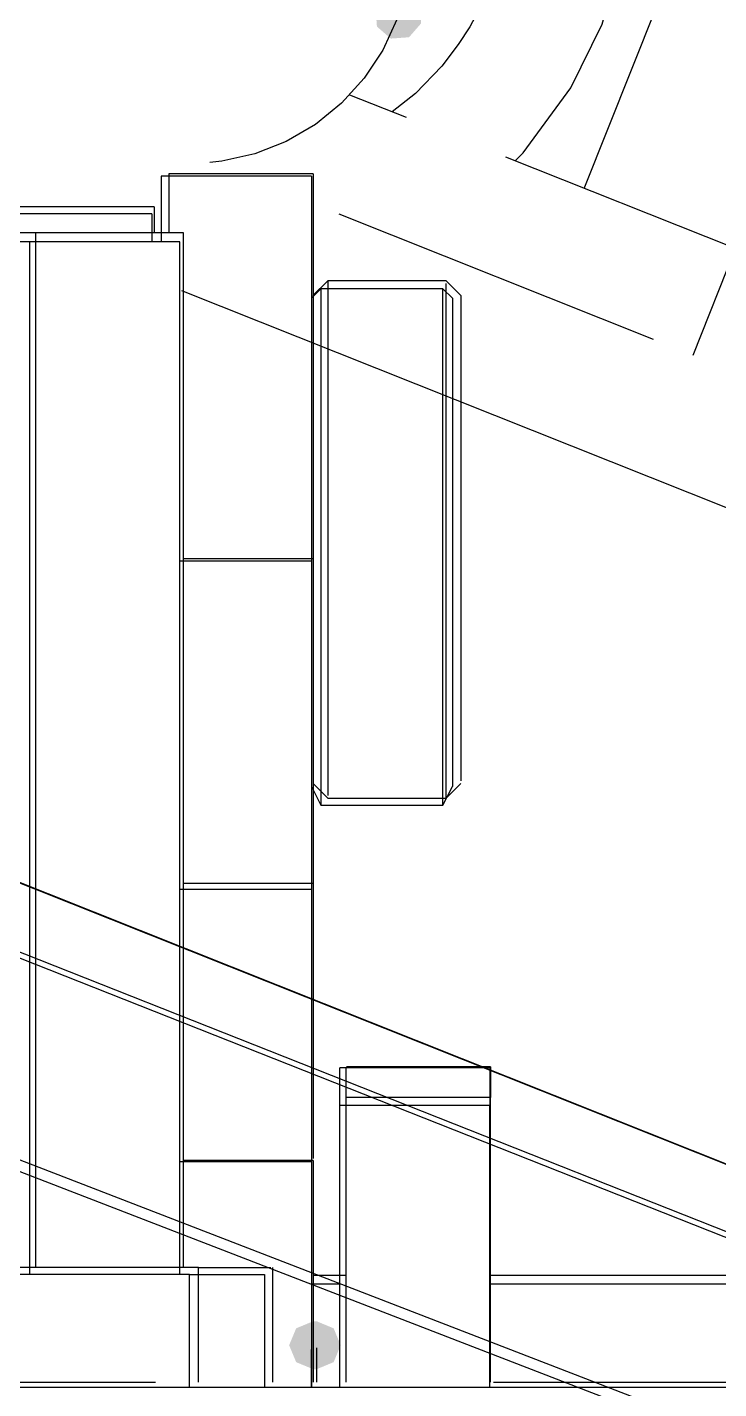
# Model space of a CAD drawing. Extents: x 3 to 592, y 5 to 207.
# Drawn here: x 81.41 to 84.01, y 50.23 to 55.35 of the extents above; entities that cross this region are included whole.
import ezdxf

# ---------------------------------------------------------------- set-up
doc = ezdxf.new("R2010")
doc.units = 0
doc.layers.get('0').update_dxf_attribs({"linetype": 'CONTINUOUS'})

msp = doc.modelspace()

# ---------------------------------------------------------------- hatches: boundary and pattern name
h = msp.add_hatch(color=7)
h.dxf.hatch_style = 2
h.paths.add_polyline_path([(82.890894, 55.360557), (82.845734, 55.30864), (82.777105, 55.303662), (82.725189, 55.348822), (82.72021, 55.417451), (82.766429, 55.472543), (82.835058, 55.477521), (82.886974, 55.432361)])
h = msp.add_hatch(color=7)
h.dxf.hatch_style = 2
h.paths.add_polyline_path([(82.890894, 55.360557), (82.845734, 55.30864), (82.777105, 55.303662), (82.725189, 55.348822), (82.72021, 55.417451), (82.766429, 55.472543), (82.835058, 55.477521), (82.886974, 55.432361)])
h = msp.add_hatch(color=7)
h.dxf.hatch_style = 2
h.paths.add_polyline_path([(82.90049, 55.384687), (82.85533, 55.33277), (82.7867, 55.327792), (82.734784, 55.372952), (82.729806, 55.441581), (82.776024, 55.496673), (82.844653, 55.501651), (82.89657, 55.456491)])
h = msp.add_hatch(color=7)
h.dxf.hatch_style = 2
h.paths.add_polyline_path([(82.90049, 55.384687), (82.85533, 55.33277), (82.7867, 55.327792), (82.734784, 55.372952), (82.729806, 55.441581), (82.776024, 55.496673), (82.844653, 55.501651), (82.89657, 55.456491)])
h = msp.add_hatch(color=7)
h.dxf.hatch_style = 2
h.paths.add_polyline_path([(82.499129, 50.483064), (82.562663, 50.456639), (82.589088, 50.393106), (82.562663, 50.329573), (82.499129, 50.303148), (82.485371, 50.303148), (82.421838, 50.329573), (82.395413, 50.393106), (82.421838, 50.456639), (82.485371, 50.483064)])
h = msp.add_hatch(color=7)
h.dxf.hatch_style = 2
h.paths.add_polyline_path([(82.499129, 50.483064), (82.562663, 50.456639), (82.589088, 50.393106), (82.562663, 50.329573), (82.499129, 50.303148), (82.485371, 50.303148), (82.421838, 50.329573), (82.395413, 50.393106), (82.421838, 50.456639), (82.485371, 50.483064)])
h = msp.add_hatch(color=7)
h.dxf.hatch_style = 2
h.paths.add_polyline_path([(82.499129, 50.483064), (82.562663, 50.456639), (82.589088, 50.393106), (82.562663, 50.329573), (82.499129, 50.303148), (82.485371, 50.303148), (82.421838, 50.329573), (82.395413, 50.393106), (82.421838, 50.456639), (82.485371, 50.483064)])
h = msp.add_hatch(color=7)
h.dxf.hatch_style = 2
h.paths.add_polyline_path([(82.499129, 50.483064), (82.562663, 50.456639), (82.589088, 50.393106), (82.562663, 50.329573), (82.499129, 50.303148), (82.485371, 50.303148), (82.421838, 50.329573), (82.395413, 50.393106), (82.421838, 50.456639), (82.485371, 50.483064)])

# ---------------------------------------------------------------- linework, layer by layer
at = {"color": 7}
for points in [[(83.504052, 54.740704), (84.943738, 58.353149)], [(83.504052, 54.740704), (84.943738, 58.353149)], [(83.244126, 54.844315), (83.274464, 54.874654), (83.454028, 55.118071), (83.570798, 55.358312), (83.646998, 55.630657), (83.667459, 55.786584), (83.672045, 55.951684), (83.627948, 56.279415), (83.516117, 56.590212), (83.499184, 56.617376)], [(83.244126, 54.844315), (83.274464, 54.874654), (83.454028, 55.118071), (83.570798, 55.358312), (83.646998, 55.630657), (83.667459, 55.786584), (83.672045, 55.951684), (83.627948, 56.279415), (83.516117, 56.590212), (83.499184, 56.617376)], [(83.109223, 56.401017), (83.176604, 56.245442), (83.222818, 56.019665), (83.221054, 55.786831), (83.178368, 55.582926), (83.112751, 55.419942), (83.073593, 55.347623), (83.030907, 55.280948), (82.968818, 55.200162), (82.87004, 55.097151), (82.781846, 55.028712)], [(83.109223, 56.401017), (83.176604, 56.245442), (83.222818, 56.019665), (83.221054, 55.786831), (83.178368, 55.582926), (83.112751, 55.419942), (83.073593, 55.347623), (83.030907, 55.280948), (82.968818, 55.200162), (82.87004, 55.097151), (82.781846, 55.028712)], [(82.799731, 55.375104), (82.747167, 55.260099), (82.67767, 55.154618), (82.592651, 55.060779), (82.494226, 54.981052), (82.384512, 54.917199), (82.266331, 54.870985), (82.142154, 54.843116), (82.096998, 54.837824)], [(82.799731, 55.375104), (82.747167, 55.260099), (82.67767, 55.154618), (82.592651, 55.060779), (82.494226, 54.981052), (82.384512, 54.917199), (82.266331, 54.870985), (82.142154, 54.843116), (82.096998, 54.837824)], [(82.835997, 55.006946), (82.623625, 55.091612)], [(82.835997, 55.006946), (82.623625, 55.091612)], [(84.071777, 54.514503), (83.208883, 54.858461)], [(84.071777, 54.514503), (83.208883, 54.858461)], [(82.479444, 54.786389), (81.915, 54.786389)], [(81.915, 54.786389), (81.915, 54.751111), (81.915, 54.715833), (81.915, 54.645278), (81.915, 54.574722), (81.915, 54.539444)], [(81.943575, 54.795843), (81.943575, 54.773971), (81.943575, 54.735166), (81.943575, 54.676957), (81.943575, 54.600757), (81.943575, 54.573593)], [(81.943575, 54.795843), (81.943575, 54.773971), (81.943575, 54.735166), (81.943575, 54.676957), (81.943575, 54.600757), (81.943575, 54.573593)], [(81.943575, 54.795843), (81.943575, 54.773971), (81.943575, 54.735166), (81.943575, 54.676957), (81.943575, 54.600757), (81.943575, 54.573593)], [(81.943575, 54.795843), (81.943575, 54.773971), (81.943575, 54.735166), (81.943575, 54.676957), (81.943575, 54.600757), (81.943575, 54.573593)], [(82.48523, 54.795843), (81.943716, 54.795843)], [(82.48523, 54.795843), (81.943716, 54.795843)], [(82.48523, 54.795843), (81.943716, 54.795843)], [(82.48523, 54.795843), (81.943716, 54.795843)], [(82.479444, 54.786389), (82.479444, 54.751111), (82.479444, 54.715833), (82.479444, 54.645278), (82.479444, 54.574722), (82.479444, 54.504167), (82.479444, 54.363056), (82.479444, 54.257222), (82.479444, 54.116111), (82.479444, 53.975), (82.479444, 53.833889), (82.479444, 53.6575), (82.479444, 53.481111), (82.479444, 53.34)], [(82.48523, 54.795843), (82.48523, 54.773971), (82.48523, 54.735166), (82.48523, 54.676957), (82.48523, 54.600757), (82.48523, 54.507271), (82.48523, 54.398263), (82.48523, 54.274791), (82.48523, 54.139324), (82.48523, 53.993274), (82.48523, 53.83911), (82.48523, 53.678596), (82.48523, 53.514554), (82.48523, 53.349102)], [(82.48523, 54.795843), (82.48523, 54.773971), (82.48523, 54.735166), (82.48523, 54.676957), (82.48523, 54.600757), (82.48523, 54.507271), (82.48523, 54.398263), (82.48523, 54.274791), (82.48523, 54.139324), (82.48523, 53.993274), (82.48523, 53.83911), (82.48523, 53.678596), (82.48523, 53.514554), (82.48523, 53.349102)], [(82.48523, 54.795843), (82.48523, 54.773971), (82.48523, 54.735166), (82.48523, 54.676957), (82.48523, 54.600757), (82.48523, 54.507271), (82.48523, 54.398263), (82.48523, 54.274791), (82.48523, 54.139324), (82.48523, 53.993274), (82.48523, 53.83911), (82.48523, 53.678596), (82.48523, 53.514554), (82.48523, 53.349102)], [(82.48523, 54.795843), (82.48523, 54.773971), (82.48523, 54.735166), (82.48523, 54.676957), (82.48523, 54.600757), (82.48523, 54.507271), (82.48523, 54.398263), (82.48523, 54.274791), (82.48523, 54.139324), (82.48523, 53.993274), (82.48523, 53.83911), (82.48523, 53.678596), (82.48523, 53.514554), (82.48523, 53.349102)], [(81.888013, 54.670889), (81.189865, 54.670889)], [(81.888013, 54.670889), (81.189865, 54.670889)], [(81.888013, 54.670889), (81.189865, 54.670889)], [(81.888013, 54.670889), (81.189865, 54.670889)], [(81.888013, 54.670889), (81.888013, 54.644078), (81.888013, 54.602098), (81.888013, 54.573523)], [(81.888013, 54.670889), (81.888013, 54.644078), (81.888013, 54.602098), (81.888013, 54.573523)], [(81.888013, 54.670889), (81.888013, 54.644078), (81.888013, 54.602098), (81.888013, 54.573523)], [(81.888013, 54.670889), (81.888013, 54.644078), (81.888013, 54.602098), (81.888013, 54.573523)], [(81.879722, 54.645278), (81.174167, 54.645278)], [(81.879722, 54.645278), (81.879722, 54.61), (81.879722, 54.574722), (81.879722, 54.539444)], [(82.582411, 54.644564), (83.762182, 54.174417)], [(82.582411, 54.644564), (83.762182, 54.174417)], [(81.443548, 54.573664), (80.239517, 54.573664)], [(81.443548, 54.573664), (80.239517, 54.573664)], [(81.443548, 54.573664), (80.239517, 54.573664)], [(81.443548, 54.573664), (80.239517, 54.573664)], [(81.999102, 54.573664), (81.988519, 54.573664), (81.956769, 54.573664), (81.905616, 54.573664), (81.836472, 54.573664), (81.752158, 54.573664), (81.656202, 54.573664), (81.55178, 54.573664), (81.443477, 54.573664)], [(81.999102, 54.573664), (81.988519, 54.573664), (81.956769, 54.573664), (81.905616, 54.573664), (81.836472, 54.573664), (81.752158, 54.573664), (81.656202, 54.573664), (81.55178, 54.573664), (81.443477, 54.573664)], [(81.999102, 54.573664), (81.988519, 54.573664), (81.956769, 54.573664), (81.905616, 54.573664), (81.836472, 54.573664), (81.752158, 54.573664), (81.656202, 54.573664), (81.55178, 54.573664), (81.443477, 54.573664)], [(81.999102, 54.573664), (81.988519, 54.573664), (81.956769, 54.573664), (81.905616, 54.573664), (81.836472, 54.573664), (81.752158, 54.573664), (81.656202, 54.573664), (81.55178, 54.573664), (81.443477, 54.573664)], [(81.443548, 50.684783), (81.443548, 54.573805)], [(81.443548, 50.684783), (81.443548, 54.573805)], [(81.443548, 50.684783), (81.443548, 54.573805)], [(81.443548, 50.684783), (81.443548, 54.573805)], [(81.999102, 50.684783), (81.999102, 54.573805)], [(81.999102, 50.684783), (81.999102, 54.573805)], [(81.999102, 50.684783), (81.999102, 54.573805)], [(81.999102, 50.684783), (81.999102, 54.573805)], [(81.421111, 54.539444), (80.221667, 54.539444)], [(81.421111, 50.658889), (81.421111, 54.539444)], [(81.985556, 54.539444), (81.950278, 54.539444), (81.879722, 54.539444), (81.809167, 54.539444), (81.738611, 54.539444), (81.632778, 54.539444), (81.526944, 54.539444), (81.421111, 54.539444)], [(81.985556, 50.658889), (81.985556, 54.539444)], [(83.912357, 54.114524), (84.071813, 54.514574)], [(83.912357, 54.114524), (84.071813, 54.514574)], [(82.540792, 54.393112), (82.485054, 54.337726)], [(82.540792, 54.393112), (82.485054, 54.337726)], [(82.540792, 54.393112), (82.485054, 54.337726)], [(82.540792, 54.393112), (82.485054, 54.337726)], [(82.985222, 54.393112), (82.540722, 54.393112)], [(82.985222, 54.393112), (82.540722, 54.393112)], [(82.985222, 54.393112), (82.540722, 54.393112)], [(82.985222, 54.393112), (82.540722, 54.393112)], [(82.540792, 54.393112), (82.540792, 54.353601), (82.540792, 54.305271), (82.540792, 54.238948), (82.540792, 54.155693), (82.540792, 54.057621), (82.540792, 53.946496), (82.540792, 53.824787), (82.540792, 53.694965), (82.540792, 53.559146), (82.540792, 53.420857), (82.540792, 53.282568), (82.540792, 53.147101), (82.540792, 53.016926), (82.540792, 52.895218), (82.540792, 52.784093), (82.540792, 52.686021), (82.540792, 52.603118), (82.540792, 52.536443), (82.540792, 52.488112), (82.540792, 52.458479)], [(82.540792, 54.393112), (82.540792, 54.353601), (82.540792, 54.305271), (82.540792, 54.238948), (82.540792, 54.155693), (82.540792, 54.057621), (82.540792, 53.946496), (82.540792, 53.824787), (82.540792, 53.694965), (82.540792, 53.559146), (82.540792, 53.420857), (82.540792, 53.282568), (82.540792, 53.147101), (82.540792, 53.016926), (82.540792, 52.895218), (82.540792, 52.784093), (82.540792, 52.686021), (82.540792, 52.603118), (82.540792, 52.536443), (82.540792, 52.488112), (82.540792, 52.458479)], [(82.540792, 54.393112), (82.540792, 54.353601), (82.540792, 54.305271), (82.540792, 54.238948), (82.540792, 54.155693), (82.540792, 54.057621), (82.540792, 53.946496), (82.540792, 53.824787), (82.540792, 53.694965), (82.540792, 53.559146), (82.540792, 53.420857), (82.540792, 53.282568), (82.540792, 53.147101), (82.540792, 53.016926), (82.540792, 52.895218), (82.540792, 52.784093), (82.540792, 52.686021), (82.540792, 52.603118), (82.540792, 52.536443), (82.540792, 52.488112), (82.540792, 52.458479)], [(82.540792, 54.393112), (82.540792, 54.353601), (82.540792, 54.305271), (82.540792, 54.238948), (82.540792, 54.155693), (82.540792, 54.057621), (82.540792, 53.946496), (82.540792, 53.824787), (82.540792, 53.694965), (82.540792, 53.559146), (82.540792, 53.420857), (82.540792, 53.282568), (82.540792, 53.147101), (82.540792, 53.016926), (82.540792, 52.895218), (82.540792, 52.784093), (82.540792, 52.686021), (82.540792, 52.603118), (82.540792, 52.536443), (82.540792, 52.488112), (82.540792, 52.458479)], [(83.040784, 54.33755), (82.985398, 54.392936)], [(83.040784, 54.33755), (82.985398, 54.392936)], [(83.040784, 54.33755), (82.985398, 54.392936)], [(83.040784, 54.33755), (82.985398, 54.392936)], [(81.990685, 54.356964), (86.829089, 52.42881)], [(81.990685, 54.356964), (86.829089, 52.42881)], [(82.514722, 54.363056), (82.479444, 54.327778)], [(82.973333, 54.363056), (82.514722, 54.363056)], [(82.514722, 54.363056), (82.514722, 54.327778), (82.514722, 54.2925), (82.514722, 54.221944), (82.514722, 54.151389), (82.514722, 54.045556), (82.514722, 53.939722), (82.514722, 53.798611), (82.514722, 53.692778), (82.514722, 53.551667), (82.514722, 53.410556), (82.514722, 53.269444), (82.514722, 53.128333), (82.514722, 52.987222), (82.514722, 52.881389), (82.514722, 52.775556), (82.514722, 52.669722), (82.514722, 52.599167), (82.514722, 52.528611), (82.514722, 52.458056), (82.514722, 52.422778)], [(83.008611, 54.327778), (82.973333, 54.363056)], [(82.973333, 52.422778), (82.973333, 52.458056), (82.973333, 52.528611), (82.973333, 52.599167), (82.973333, 52.669722), (82.973333, 52.775556), (82.973333, 52.881389), (82.973333, 52.987222), (82.973333, 53.128333), (82.973333, 53.269444), (82.973333, 53.410556), (82.973333, 53.551667), (82.973333, 53.692778), (82.973333, 53.798611), (82.973333, 53.939722), (82.973333, 54.045556), (82.973333, 54.151389), (82.973333, 54.221944), (82.973333, 54.2925), (82.973333, 54.327778), (82.973333, 54.363056)], [(82.985222, 52.448672), (82.985222, 52.488183), (82.985222, 52.536513), (82.985222, 52.602836), (82.985222, 52.686091), (82.985222, 52.784163), (82.985222, 52.895288), (82.985222, 53.016997), (82.985222, 53.146819), (82.985222, 53.282638), (82.985222, 53.420927), (82.985222, 53.559216), (82.985222, 53.694683), (82.985222, 53.824858), (82.985222, 53.946566), (82.985222, 54.057691), (82.985222, 54.155763), (82.985222, 54.238666), (82.985222, 54.305341), (82.985222, 54.353672), (82.985222, 54.383305)], [(82.985222, 52.448672), (82.985222, 52.488183), (82.985222, 52.536513), (82.985222, 52.602836), (82.985222, 52.686091), (82.985222, 52.784163), (82.985222, 52.895288), (82.985222, 53.016997), (82.985222, 53.146819), (82.985222, 53.282638), (82.985222, 53.420927), (82.985222, 53.559216), (82.985222, 53.694683), (82.985222, 53.824858), (82.985222, 53.946566), (82.985222, 54.057691), (82.985222, 54.155763), (82.985222, 54.238666), (82.985222, 54.305341), (82.985222, 54.353672), (82.985222, 54.383305)], [(82.985222, 52.448672), (82.985222, 52.488183), (82.985222, 52.536513), (82.985222, 52.602836), (82.985222, 52.686091), (82.985222, 52.784163), (82.985222, 52.895288), (82.985222, 53.016997), (82.985222, 53.146819), (82.985222, 53.282638), (82.985222, 53.420927), (82.985222, 53.559216), (82.985222, 53.694683), (82.985222, 53.824858), (82.985222, 53.946566), (82.985222, 54.057691), (82.985222, 54.155763), (82.985222, 54.238666), (82.985222, 54.305341), (82.985222, 54.353672), (82.985222, 54.383305)], [(82.985222, 52.448672), (82.985222, 52.488183), (82.985222, 52.536513), (82.985222, 52.602836), (82.985222, 52.686091), (82.985222, 52.784163), (82.985222, 52.895288), (82.985222, 53.016997), (82.985222, 53.146819), (82.985222, 53.282638), (82.985222, 53.420927), (82.985222, 53.559216), (82.985222, 53.694683), (82.985222, 53.824858), (82.985222, 53.946566), (82.985222, 54.057691), (82.985222, 54.155763), (82.985222, 54.238666), (82.985222, 54.305341), (82.985222, 54.353672), (82.985222, 54.383305)], [(83.008611, 54.327778), (83.008611, 54.2925), (83.008611, 54.257222), (83.008611, 54.186667), (83.008611, 54.116111), (83.008611, 54.045556), (83.008611, 53.939722), (83.008611, 53.833889), (83.008611, 53.692778), (83.008611, 53.586944), (83.008611, 53.445833), (83.008611, 53.304722), (83.008611, 53.163611), (83.008611, 53.057778), (83.008611, 52.916667), (83.008611, 52.810833), (83.008611, 52.705), (83.008611, 52.634444), (83.008611, 52.563889), (83.008611, 52.528611), (83.008611, 52.493333)], [(83.040784, 54.33755), (83.040784, 54.315677), (83.040784, 54.277225), (83.040784, 54.220428), (83.040784, 54.146344), (83.040784, 54.057091), (83.040784, 53.95408), (83.040784, 53.840133), (83.040784, 53.717014), (83.040784, 53.587544), (83.040784, 53.454194), (83.040784, 53.320491), (83.040784, 53.188905), (83.040784, 53.062258), (83.040784, 52.943372), (83.040784, 52.834364), (83.040784, 52.738055), (83.040784, 52.656211), (83.040784, 52.590947), (83.040784, 52.542969), (83.040784, 52.514041)], [(83.040784, 54.33755), (83.040784, 54.315677), (83.040784, 54.277225), (83.040784, 54.220428), (83.040784, 54.146344), (83.040784, 54.057091), (83.040784, 53.95408), (83.040784, 53.840133), (83.040784, 53.717014), (83.040784, 53.587544), (83.040784, 53.454194), (83.040784, 53.320491), (83.040784, 53.188905), (83.040784, 53.062258), (83.040784, 52.943372), (83.040784, 52.834364), (83.040784, 52.738055), (83.040784, 52.656211), (83.040784, 52.590947), (83.040784, 52.542969), (83.040784, 52.514041)], [(83.040784, 54.33755), (83.040784, 54.315677), (83.040784, 54.277225), (83.040784, 54.220428), (83.040784, 54.146344), (83.040784, 54.057091), (83.040784, 53.95408), (83.040784, 53.840133), (83.040784, 53.717014), (83.040784, 53.587544), (83.040784, 53.454194), (83.040784, 53.320491), (83.040784, 53.188905), (83.040784, 53.062258), (83.040784, 52.943372), (83.040784, 52.834364), (83.040784, 52.738055), (83.040784, 52.656211), (83.040784, 52.590947), (83.040784, 52.542969), (83.040784, 52.514041)], [(83.040784, 54.33755), (83.040784, 54.315677), (83.040784, 54.277225), (83.040784, 54.220428), (83.040784, 54.146344), (83.040784, 54.057091), (83.040784, 53.95408), (83.040784, 53.840133), (83.040784, 53.717014), (83.040784, 53.587544), (83.040784, 53.454194), (83.040784, 53.320491), (83.040784, 53.188905), (83.040784, 53.062258), (83.040784, 52.943372), (83.040784, 52.834364), (83.040784, 52.738055), (83.040784, 52.656211), (83.040784, 52.590947), (83.040784, 52.542969), (83.040784, 52.514041)], [(82.479444, 53.34), (81.985556, 53.34)], [(82.48523, 53.348925), (81.999102, 53.348925)], [(82.48523, 53.348925), (81.999102, 53.348925)], [(82.48523, 53.348925), (81.999102, 53.348925)], [(82.48523, 53.348925), (81.999102, 53.348925)], [(82.479444, 53.34), (82.479444, 52.105278)], [(82.48523, 53.348925), (82.48523, 52.128314)], [(82.48523, 53.348925), (82.48523, 52.128314)], [(82.48523, 53.348925), (82.48523, 52.128314)], [(82.48523, 53.348925), (82.48523, 52.128314)], [(82.48523, 52.504234), (82.540969, 52.448848)], [(82.48523, 52.504234), (82.540969, 52.448848)], [(82.48523, 52.504234), (82.540969, 52.448848)], [(82.48523, 52.504234), (82.540969, 52.448848)], [(82.985222, 52.448672), (83.040608, 52.504058)], [(82.985222, 52.448672), (83.040608, 52.504058)], [(82.985222, 52.448672), (83.040608, 52.504058)], [(82.985222, 52.448672), (83.040608, 52.504058)], [(82.479444, 52.493333), (82.514722, 52.422778)], [(82.540792, 52.448672), (82.985293, 52.448672)], [(82.540792, 52.448672), (82.985293, 52.448672)], [(82.540792, 52.448672), (82.985293, 52.448672)], [(82.540792, 52.448672), (82.985293, 52.448672)], [(82.973333, 52.422778), (83.008611, 52.493333)], [(82.514722, 52.422778), (82.973333, 52.422778)], [(85.979564, 50.297574), (81.141195, 52.225714)], [(85.979564, 50.297574), (81.141195, 52.225714)], [(81.14229, 52.228127), (85.980693, 50.299973)], [(81.14229, 52.228127), (85.980693, 50.299973)], [(82.479444, 52.105278), (81.985556, 52.105278)], [(82.48523, 52.128349), (81.999102, 52.128349)], [(82.48523, 52.128349), (81.999102, 52.128349)], [(82.48523, 52.128349), (81.999102, 52.128349)], [(82.48523, 52.128349), (81.999102, 52.128349)], [(82.479444, 52.105278), (82.479444, 51.964167), (82.479444, 51.823056), (82.479444, 51.681944), (82.479444, 51.576111), (82.479444, 51.435), (82.479444, 51.329167), (82.479444, 51.258611), (82.479444, 51.188056), (82.479444, 51.1175), (82.479444, 51.082222)], [(82.48523, 52.128349), (82.48523, 51.985474), (82.48523, 51.844363), (82.48523, 51.708191), (82.48523, 51.579427), (82.48523, 51.460894), (82.48523, 51.354708), (82.48523, 51.263338), (82.48523, 51.188549), (82.48523, 51.132105), (82.48523, 51.094711)], [(82.48523, 52.128349), (82.48523, 51.985474), (82.48523, 51.844363), (82.48523, 51.708191), (82.48523, 51.579427), (82.48523, 51.460894), (82.48523, 51.354708), (82.48523, 51.263338), (82.48523, 51.188549), (82.48523, 51.132105), (82.48523, 51.094711)], [(82.48523, 52.128349), (82.48523, 51.985474), (82.48523, 51.844363), (82.48523, 51.708191), (82.48523, 51.579427), (82.48523, 51.460894), (82.48523, 51.354708), (82.48523, 51.263338), (82.48523, 51.188549), (82.48523, 51.132105), (82.48523, 51.094711)], [(82.48523, 52.128349), (82.48523, 51.985474), (82.48523, 51.844363), (82.48523, 51.708191), (82.48523, 51.579427), (82.48523, 51.460894), (82.48523, 51.354708), (82.48523, 51.263338), (82.48523, 51.188549), (82.48523, 51.132105), (82.48523, 51.094711)], [(81.051823, 52.001435), (85.895004, 50.085801)], [(81.051823, 52.001435), (85.895004, 50.085801)], [(85.887172, 50.065728), (81.043858, 51.981415)], [(85.887172, 50.065728), (81.043858, 51.981415)], [(83.149722, 51.435), (82.585278, 51.435)], [(82.585278, 51.293889), (82.585278, 51.364444), (82.585278, 51.399722), (82.585278, 51.435)], [(82.610219, 51.323593), (82.610219, 51.380743), (82.610219, 51.418843), (82.610219, 51.43754)], [(82.610219, 51.323593), (82.610219, 51.380743), (82.610219, 51.418843), (82.610219, 51.43754)], [(82.610219, 51.323593), (82.610219, 51.380743), (82.610219, 51.418843), (82.610219, 51.43754)], [(82.610219, 51.323593), (82.610219, 51.380743), (82.610219, 51.418843), (82.610219, 51.43754)], [(83.151874, 51.43941), (82.61036, 51.43941)], [(83.151874, 51.43941), (82.61036, 51.43941)], [(83.151874, 51.43941), (82.61036, 51.43941)], [(83.151874, 51.43941), (82.61036, 51.43941)], [(83.149722, 51.435), (83.149722, 51.399722), (83.149722, 51.364444), (83.149722, 51.293889)], [(83.151874, 51.43941), (83.151874, 51.418949), (83.151874, 51.380849), (83.151874, 51.323699)], [(83.151874, 51.43941), (83.151874, 51.418949), (83.151874, 51.380849), (83.151874, 51.323699)], [(83.151874, 51.43941), (83.151874, 51.418949), (83.151874, 51.380849), (83.151874, 51.323699)], [(83.151874, 51.43941), (83.151874, 51.418949), (83.151874, 51.380849), (83.151874, 51.323699)], [(80.780621, 51.322836), (85.639346, 49.443499)], [(80.780621, 51.322836), (85.639346, 49.443499)], [(82.610219, 50.254218), (82.610219, 51.323487)], [(82.610219, 50.254218), (82.610219, 51.323487)], [(82.610219, 50.254218), (82.610219, 51.323487)], [(82.610219, 50.254218), (82.610219, 51.323487)], [(83.151874, 51.323593), (82.61036, 51.323593)], [(83.151874, 51.323593), (82.61036, 51.323593)], [(83.151874, 51.323593), (82.61036, 51.323593)], [(83.151874, 51.323593), (82.61036, 51.323593)], [(83.151874, 50.254218), (83.151874, 51.323487)], [(83.151874, 50.254218), (83.151874, 51.323487)], [(83.151874, 50.254218), (83.151874, 51.323487)], [(83.151874, 50.254218), (83.151874, 51.323487)], [(85.623682, 49.404552), (80.765006, 51.283871)], [(85.623682, 49.404552), (80.765006, 51.283871)], [(82.585278, 50.235556), (82.585278, 51.293889)], [(83.149722, 51.293889), (82.585278, 51.293889)], [(83.149722, 50.235556), (83.149722, 51.293889)], [(82.479444, 51.082222), (81.985556, 51.082222)], [(82.48523, 51.087584), (81.999102, 51.087584)], [(82.48523, 51.087584), (81.999102, 51.087584)], [(82.48523, 51.087584), (81.999102, 51.087584)], [(82.48523, 51.087584), (81.999102, 51.087584)], [(82.479444, 51.082222), (82.479444, 51.046944), (82.479444, 51.011667), (82.479444, 50.976389), (82.479444, 50.905833), (82.479444, 50.8), (82.479444, 50.694167), (82.479444, 50.588333), (82.479444, 50.447222), (82.479444, 50.270833), (82.479444, 50.235556)], [(82.48523, 51.087584), (82.48523, 51.073826), (82.48523, 51.039959), (82.48523, 50.986337), (82.48523, 50.913312), (82.48523, 50.821943), (82.48523, 50.713287), (82.48523, 50.588757), (82.48523, 50.450115), (82.48523, 50.298773), (82.48523, 50.254323)], [(82.48523, 51.087584), (82.48523, 51.073826), (82.48523, 51.039959), (82.48523, 50.986337), (82.48523, 50.913312), (82.48523, 50.821943), (82.48523, 50.713287), (82.48523, 50.588757), (82.48523, 50.450115), (82.48523, 50.298773), (82.48523, 50.254323)], [(82.48523, 51.087584), (82.48523, 51.073826), (82.48523, 51.039959), (82.48523, 50.986337), (82.48523, 50.913312), (82.48523, 50.821943), (82.48523, 50.713287), (82.48523, 50.588757), (82.48523, 50.450115), (82.48523, 50.298773), (82.48523, 50.254323)], [(82.48523, 51.087584), (82.48523, 51.073826), (82.48523, 51.039959), (82.48523, 50.986337), (82.48523, 50.913312), (82.48523, 50.821943), (82.48523, 50.713287), (82.48523, 50.588757), (82.48523, 50.450115), (82.48523, 50.298773), (82.48523, 50.254323)], [(82.020833, 50.658889), (77.328889, 50.658889)], [(82.054665, 50.684783), (77.332381, 50.684783)], [(82.054665, 50.684783), (77.332381, 50.684783)], [(82.054665, 50.684783), (77.332381, 50.684783)], [(82.054665, 50.684783), (77.332381, 50.684783)], [(82.020833, 50.235556), (82.020833, 50.658889)], [(82.020833, 50.658889), (82.091389, 50.658889), (82.126667, 50.658889), (82.197222, 50.658889), (82.2325, 50.658889), (82.267778, 50.658889), (82.303056, 50.658889)], [(82.054665, 50.684783), (82.108992, 50.684783), (82.160851, 50.684783), (82.208829, 50.684783), (82.251162, 50.684783), (82.285734, 50.684783), (82.311134, 50.684783), (82.327009, 50.684783)], [(82.054665, 50.684783), (82.108992, 50.684783), (82.160851, 50.684783), (82.208829, 50.684783), (82.251162, 50.684783), (82.285734, 50.684783), (82.311134, 50.684783), (82.327009, 50.684783)], [(82.054665, 50.684783), (82.108992, 50.684783), (82.160851, 50.684783), (82.208829, 50.684783), (82.251162, 50.684783), (82.285734, 50.684783), (82.311134, 50.684783), (82.327009, 50.684783)], [(82.054665, 50.684783), (82.108992, 50.684783), (82.160851, 50.684783), (82.208829, 50.684783), (82.251162, 50.684783), (82.285734, 50.684783), (82.311134, 50.684783), (82.327009, 50.684783)], [(82.054665, 50.254218), (82.054665, 50.684606)], [(82.054665, 50.254218), (82.054665, 50.684606)], [(82.054665, 50.254218), (82.054665, 50.684606)], [(82.054665, 50.254218), (82.054665, 50.684606)], [(82.303056, 50.658889), (82.303056, 50.235556)], [(82.332442, 50.684783), (82.332442, 50.254394)], [(82.332442, 50.684783), (82.332442, 50.254394)], [(82.332442, 50.684783), (82.332442, 50.254394)], [(82.332442, 50.684783), (82.332442, 50.254394)], [(82.48523, 50.657019), (82.610113, 50.657019)], [(82.48523, 50.657019), (82.610113, 50.657019)], [(82.48523, 50.657019), (82.610113, 50.657019)], [(82.48523, 50.657019), (82.610113, 50.657019)], [(83.151874, 50.657019), (85.388132, 50.657019)], [(83.151874, 50.657019), (85.388132, 50.657019)], [(83.151874, 50.657019), (85.388132, 50.657019)], [(83.151874, 50.657019), (85.388132, 50.657019)], [(82.479444, 50.623611), (82.585278, 50.623611)], [(83.149722, 50.623611), (85.372222, 50.623611)], [(82.479444, 50.235556), (82.479444, 50.270833), (82.479444, 50.341389), (82.479444, 50.376667)], [(82.499129, 50.254218), (82.499129, 50.30537), (82.499129, 50.353701), (82.499129, 50.383334)], [(82.499129, 50.254218), (82.499129, 50.30537), (82.499129, 50.353701), (82.499129, 50.383334)], [(82.499129, 50.254218), (82.499129, 50.30537), (82.499129, 50.353701), (82.499129, 50.383334)], [(82.499129, 50.254218), (82.499129, 50.30537), (82.499129, 50.353701), (82.499129, 50.383334)], [(80.622987, 50.254218), (81.892987, 50.254218)], [(80.622987, 50.254218), (81.892987, 50.254218)], [(80.622987, 50.254218), (81.892987, 50.254218)], [(80.622987, 50.254218), (81.892987, 50.254218)], [(83.162987, 50.254218), (85.387956, 50.254218)], [(83.162987, 50.254218), (85.387956, 50.254218)], [(83.162987, 50.254218), (85.387956, 50.254218)], [(83.162987, 50.254218), (85.387956, 50.254218)], [(61.877222, 50.235556), (85.372222, 50.235556)]]:
    msp.add_lwpolyline(points, dxfattribs=at)

doc.saveas('drawing.dxf')
